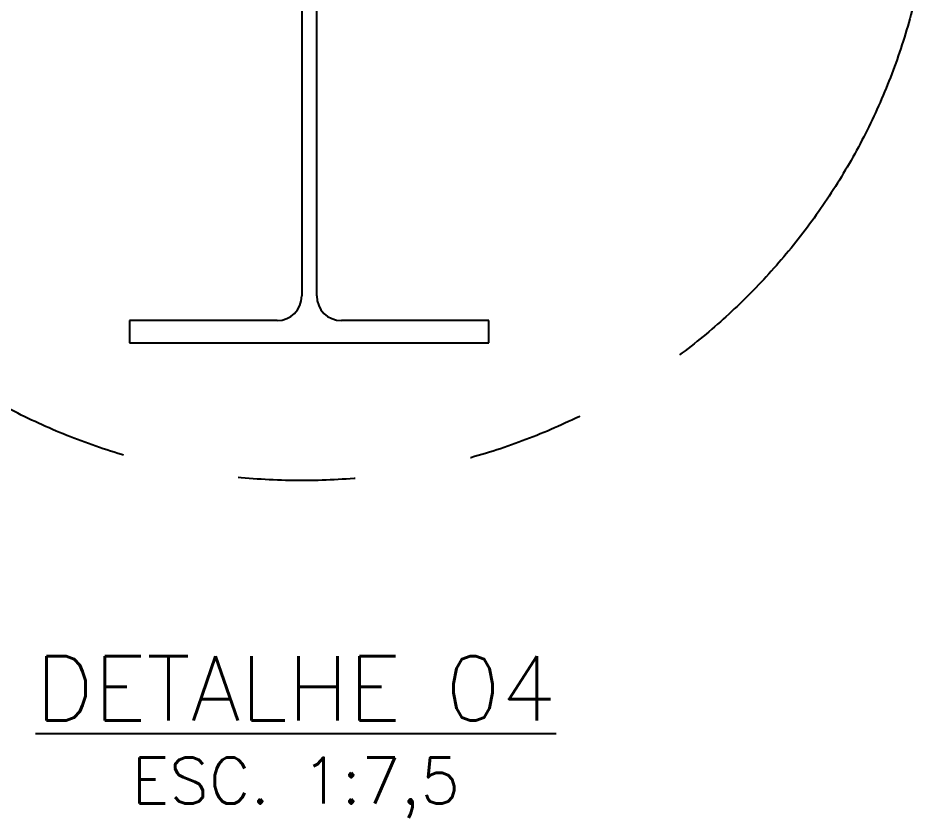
# Model space of a CAD drawing. Header units: metres. Extents: x 0 to 21025, y 0 to 14850.
# Drawn here: x 4928 to 6167, y 2321 to 3404 of the extents above; entities that cross this region are included whole.
import ezdxf
from ezdxf.enums import TextEntityAlignment as Align

# ---------------------------------------------------------------- set-up
doc = ezdxf.new("R2010")
doc.units = ezdxf.units.M
doc.header["$LTSCALE"] = 25
doc.linetypes.add('PHANTOM', pattern=[63.5, 31.75, -6.35, 6.35, -6.35, 6.35, -6.35])
for name, color, linetype in [('GSB', 7, 'Continuous'), ('SL1', 8, 'Continuous'), ('SRE', 2, 'PHANTOM')]:
    doc.layers.add(name, color=color, linetype=linetype)
doc.styles.add('R100', font='simplex.shx', dxfattribs={"height": 2.5})
doc.styles.add('R140', font='simplex.shx', dxfattribs={"height": 3.5})

# ---------------------------------------------------------------- blocks, each defined once
blk = doc.blocks.new('CORTE')
at = {"layer": 'GSB', "color": 4, "style": 'R140'}
blk.add_attdef('%%UCORTE', text='', height=3.5, dxfattribs=at).set_placement((-0.253, 2.38), align=Align.MIDDLE_CENTER)
at = {"layer": 'GSB', "color": 3, "style": 'R100'}
blk.add_attdef('ESC.', text='', height=2.5, dxfattribs=at).set_placement((-0.253, -2.62), align=Align.MIDDLE_CENTER)

msp = doc.modelspace()

# ---------------------------------------------------------------- linework, layer by layer
at = {"layer": 'SL1'}
for p, q in [((5312.228, 3760.963), (5312.228, 3028.296)), ((5332.562, 3028.296), (5332.562, 3760.963)), ((5079.062, 2994.963), (5079.062, 2964.629)), ((5278.895, 2994.963), (5079.062, 2994.963)), ((5565.728, 2994.963), (5365.895, 2994.963)), ((5565.728, 2964.629), (5565.728, 2994.963)), ((5079.062, 2964.629), (5565.728, 2964.629))]:
    msp.add_line(p, q, dxfattribs=at)
for centre, start, end in [((5278.895, 3028.296), 270, 0), ((5365.895, 3028.296), 180, 270)]:
    msp.add_arc(centre, 33.333, start, end, dxfattribs=at)
at = {"layer": 'SRE'}
msp.add_circle((5312.228, 3632.837), 854.648, dxfattribs=at)

# ---------------------------------------------------------------- block references
at = {"layer": 'GSB', "xscale": 24.99999999999972, "yscale": 24.99999999999972, "zscale": 24.99999999999972}
msp.add_blockref('CORTE', (5310.551, 2437.263), dxfattribs=at).add_auto_attribs({'%%UCORTE': '%%uDETALHE 04', 'ESC.': 'ESC. 1:7,5'})

doc.saveas('drawing.dxf')
